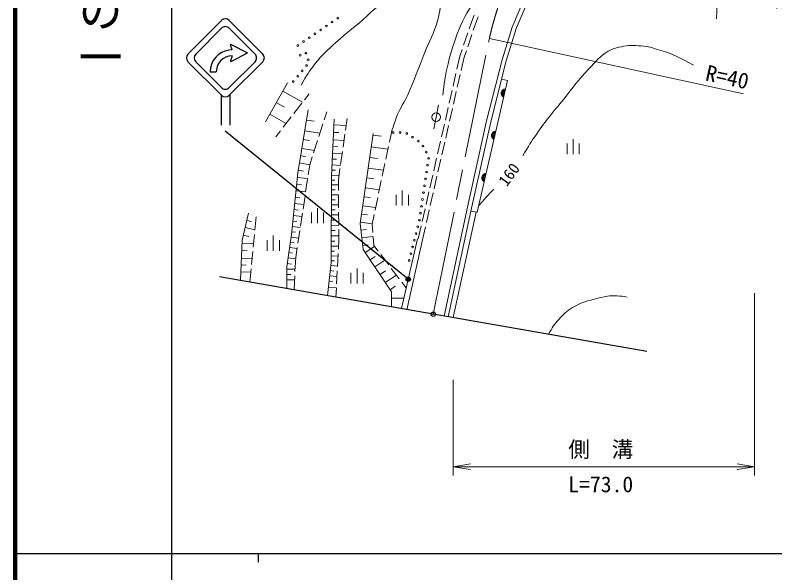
# Model space of a CAD drawing. Units: millimetres, scale not verified. Extents: x 40000 to 680000, y 20000 to 380000.
# Drawn here: x 40000 to 127562, y 202759 to 267072 of the extents above; entities that cross this region are included whole.
import ezdxf
from ezdxf.enums import TextEntityAlignment as Align

# ---------------------------------------------------------------- set-up
doc = ezdxf.new("R2010")
doc.units = ezdxf.units.MM
doc.header["$LTSCALE"] = 1000
doc.header["$PDMODE"] = 32
doc.header["$PDSIZE"] = 500
doc.linetypes.add('CHAIN', pattern=[18.5, 12, -1.5, 3.5, -1.5])
for name, color, linetype, lineweight in [('M-BMK', 2, 'CHAIN', 13), ('M-BMK-OTRS', 5, 'Continuous', 25), ('M-STR-HTXT', 7, 'Continuous', 13), ('M-STR-STRC', 7, 'Continuous', 25), ('M-TTL', 2, 'Continuous', 140), ('M-TTL-BAND', 7, 'Continuous', 25), ('M-WORK', 1, 'Continuous', 13)]:
    doc.layers.add(name, color=color, linetype=linetype, lineweight=lineweight)
doc.layers.add('M-OTRS', color=6, linetype='Continuous')
doc.styles.add('@ＭＳ ゴシック', font='')
doc.styles.add('ＭＳ ゴシック', font='')
doc.styles.get('@ＭＳ ゴシック').set_extended_font_data('@MS Gothic')
doc.styles.get('ＭＳ ゴシック').set_extended_font_data('MS Gothic')

# ---------------------------------------------------------------- blocks, each defined once
blk = doc.blocks.new('open_arrow')
at = {"color": 0, "linetype": 'Continuous', "lineweight": -2}
blk.add_lwpolyline([(7.5, 1.25), (0, 0), (7.5, -1.25)], dxfattribs=at)

msp = doc.modelspace()

# ---------------------------------------------------------------- linework, layer by layer
at = {"layer": 'M-BMK'}
msp.add_line((88194, 232589), (94656, 264380), dxfattribs=at)
msp.add_arc((133674, 255569), 40000, 109.08589, 167.27473, dxfattribs=at)
at = {"layer": 'M-BMK-OTRS'}
for p, q in [((88194, 232589), (63568, 236896)), ((112820, 228282), (88194, 232589))]:
    msp.add_line(p, q, dxfattribs=at)
at = {"layer": 'M-OTRS'}
msp.add_point((88194, 232589), dxfattribs=at)
at = {"layer": 'M-STR-HTXT'}
for p, q in [((94656, 264380), (123969, 257993)), ((125211, 235000), (125211, 214000)), ((90499, 225000), (90499, 214000)), ((90499, 215000), (125211, 215000))]:
    msp.add_line(p, q, dxfattribs=at)
at = {"layer": 'M-STR-STRC'}
for p, q in [((63779, 266457), (59914, 262592)), ((64670, 266457), (68534, 262592)), ((63779, 265566), (60805, 262592)), ((67643, 262592), (64670, 265566)), ((65016, 263080), (64809, 263632)), ((64897, 263710), (66780, 262728)), ((63806, 262777), (63388, 262496)), ((64151, 262930), (63806, 262777)), ((64639, 263053), (64151, 262930)), ((65016, 263080), (64639, 263053)), ((64897, 261745), (66780, 262728)), ((62817, 261831), (62648, 261493)), ((63115, 262235), (62817, 261831)), ((63388, 262496), (63115, 262235)), ((63951, 262039), (63666, 261792)), ((64281, 262223), (63951, 262039)), ((64640, 262336), (64281, 262223)), ((65016, 262375), (64640, 262336)), ((65016, 262375), (64809, 261823)), ((59914, 261701), (63779, 257836)), ((63779, 258727), (60805, 261701)), ((62504, 261011), (62457, 260523)), ((62648, 261493), (62504, 261011)), ((63273, 261153), (63163, 260523)), ((63437, 261492), (63273, 261153)), ((63666, 261792), (63437, 261492)), ((68534, 261701), (64670, 257836)), ((67643, 261701), (64670, 258727)), ((62457, 260523), (63163, 260523)), ((63724, 257882), (63724, 254382)), ((64724, 257882), (64724, 254382)), ((85307, 236622), (64219, 253714))]:
    msp.add_line(p, q, dxfattribs=at)
for radius in [250, 200, 150, 100, 50, 20]:
    msp.add_circle((85307, 236622), radius, dxfattribs=at)
for centre, radius, start, end in [((64224, 266011), 630, 45, 135), ((64224, 265120), 630, 45, 135.00015), ((64868, 263654), 63, 62.44717, 200.55603), ((60360, 262146), 630, 135, 225), ((61251, 262146), 630, 135.00016, 224.99989), ((64868, 261801), 63, 159.44395, 297.55281), ((67198, 262146), 630, 314.99995, 45), ((68089, 262146), 630, 315, 45), ((64224, 259173), 630, 224.99989, 314.99995), ((64224, 258282), 630, 225, 315)]:
    msp.add_arc(centre, radius, start, end, dxfattribs=at)
msp.add_point((85307, 236622), dxfattribs=at)
at = {"layer": 'M-TTL'}
msp.add_line((40000, 380000), (40000, 20000), dxfattribs=at)
at = {"layer": 'M-TTL-BAND'}
for p, q in [((58000, 370000), (58000, 20000)), ((40000, 205000), (579000, 205000)), ((68000, 205000), (68000, 204000))]:
    msp.add_line(p, q, dxfattribs=at)
at = {"layer": 'M-WORK'}
for p, q in [((97281, 265690), (99239, 270325)), ((97751, 265519), (99693, 270115)), ((120912, 268509), (120832, 266670)), ((92332, 265492), (92594, 266265)), ((92594, 266265), (92922, 267061)), ((93063, 266090), (93383, 266867)), ((92807, 265336), (93063, 266090)), ((96122, 261934), (97281, 265690)), ((96603, 261798), (97751, 265519)), ((91691, 263597), (92172, 265018)), ((92166, 263441), (92647, 264862)), ((91269, 262350), (91531, 263123)), ((91750, 262213), (92006, 262968)), ((90921, 260827), (91269, 262350)), ((91405, 260703), (91750, 262213)), ((94324, 254900), (96122, 261934)), ((94810, 254785), (96603, 261798)), ((90475, 258877), (90809, 260339)), ((90960, 258753), (91294, 260215)), ((68858, 254779), (71376, 259275)), ((96739, 259550), (93265, 244342)), ((96069, 259708), (96739, 259550)), ((70838, 258315), (73133, 257030)), ((90030, 256927), (90364, 258389)), ((73893, 258016), (73349, 257310)), ((90515, 256803), (90849, 258266)), ((70093, 256983), (71044, 256451)), ((73044, 256914), (72128, 255726)), ((88516, 255305), (88782, 256717)), ((73774, 256158), (72575, 248905)), ((75931, 255918), (75635, 255002)), ((89585, 254977), (89919, 256440)), ((90069, 254854), (90403, 256316)), ((69347, 255652), (71249, 254587)), ((71823, 255331), (70907, 254143)), ((73578, 254976), (74458, 254830)), ((76471, 248545), (76771, 255079)), ((78269, 255139), (78081, 253829)), ((88276, 253973), (88516, 255305)), ((92046, 244590), (94324, 254900)), ((75481, 254526), (75019, 253099)), ((76741, 254425), (78157, 254360)), ((89139, 253028), (89473, 254490)), ((89624, 252904), (89958, 254366)), ((92535, 244484), (94810, 254785)), ((70601, 253747), (70057, 253041)), ((73375, 253744), (75134, 253453)), ((76701, 253552), (77324, 253524)), ((78009, 253334), (77795, 251850)), ((81266, 253431), (79768, 243031)), ((81239, 253243), (82199, 253105)), ((83367, 253530), (83131, 252410)), ((73206, 252727), (73933, 252606)), ((74865, 252623), (74404, 251196)), ((76661, 252680), (77907, 252623)), ((88694, 251078), (89028, 252540)), ((89179, 250954), (89513, 252416)), ((103612, 251036), (103612, 252261)), ((104312, 251036), (104312, 252786)), ((105012, 251036), (105012, 252261)), ((73038, 251709), (74492, 251469)), ((76625, 251913), (77174, 251887)), ((77724, 251355), (77510, 249870)), ((81046, 251899), (82966, 251623)), ((83028, 251920), (82720, 250452)), ((72899, 250868), (73500, 250769)), ((74250, 250720), (73953, 249804)), ((76559, 250470), (77042, 250448)), ((76590, 251145), (77687, 251095)), ((80868, 250666), (81749, 250539)), ((88249, 249128), (88583, 250590)), ((88733, 249004), (89067, 250467)), ((72760, 250027), (73961, 249829)), ((73953, 249804), (73782, 248671)), ((76528, 249795), (77493, 249750)), ((82617, 249963), (82308, 248495)), ((72575, 248905), (71855, 241772)), ((72623, 249197), (73216, 249099)), ((76501, 249200), (76925, 249181)), ((77439, 249375), (77250, 248066)), ((80690, 249433), (82452, 249179)), ((72520, 248362), (73716, 248241)), ((73707, 248177), (73482, 246694)), ((76411, 238535), (76471, 248545)), ((76468, 248053), (76863, 248051)), ((76474, 248606), (77322, 248567)), ((77250, 248066), (77261, 246839)), ((80527, 248302), (81335, 248185)), ((82205, 248006), (81896, 246538)), ((87803, 247178), (88137, 248640)), ((88288, 247054), (88622, 248517)), ((72441, 247579), (73000, 247523)), ((76461, 246935), (76865, 246933)), ((76465, 247500), (77255, 247495)), ((80364, 247170), (81980, 246938)), ((72288, 246065), (72811, 246013)), ((72362, 246797), (73480, 246684)), ((73407, 246199), (73182, 244716)), ((76458, 246370), (77265, 246365)), ((77265, 246339), (77278, 244839)), ((80215, 246132), (80956, 246026)), ((83921, 245117), (83921, 246342)), ((84621, 245117), (84621, 246867)), ((85321, 245117), (85321, 246342)), ((87358, 245228), (87692, 246691)), ((87843, 245105), (88177, 246567)), ((72215, 245334), (73259, 245229)), ((76451, 245217), (77275, 245212)), ((76454, 245794), (76866, 245791)), ((81794, 246049), (81485, 244581)), ((72146, 244651), (72634, 244601)), ((74151, 243079), (74151, 244304)), ((74851, 243079), (74851, 244829)), ((75551, 243079), (75551, 244304)), ((76447, 244628), (76868, 244626)), ((77282, 244339), (77295, 242839)), ((80065, 245094), (81548, 244881)), ((86913, 243279), (87247, 244741)), ((87397, 243155), (87731, 244617)), ((89435, 232372), (92046, 244590)), ((89924, 232268), (92535, 244484)), ((93141, 244366), (90499, 232186)), ((92535, 244484), (93265, 244342)), ((66161, 241113), (66880, 244230)), ((67779, 243810), (67631, 242288)), ((72077, 243967), (73053, 243869)), ((73107, 244222), (72882, 242739)), ((76440, 243439), (76870, 243436)), ((76444, 244040), (77285, 244034)), ((79928, 244142), (80608, 244044)), ((81382, 244092), (81146, 242971)), ((66503, 242596), (67635, 242335)), ((66686, 243388), (67252, 243258)), ((71948, 242690), (72860, 242598)), ((72012, 243329), (72469, 243283)), ((76437, 242838), (77295, 242832)), ((79768, 243031), (80127, 240034)), ((79791, 243190), (81151, 242994)), ((81146, 242971), (81218, 241991)), ((86453, 241268), (86801, 242791)), ((86941, 241157), (87286, 242667)), ((66294, 241689), (66942, 241539)), ((67582, 241791), (67436, 240298)), ((71855, 241772), (71316, 238056)), ((71887, 242086), (72319, 242042)), ((72807, 242245), (72582, 240762)), ((76433, 242224), (76871, 242221)), ((77300, 242339), (77310, 241113)), ((79857, 242290), (80500, 242367)), ((65987, 236473), (66161, 241113)), ((69056, 239902), (69056, 241127)), ((69756, 239902), (69756, 241652)), ((70456, 239902), (70456, 241127)), ((71727, 240887), (72153, 240825)), ((71813, 241483), (72672, 241358)), ((76426, 241015), (76851, 241012)), ((76429, 241611), (77306, 241605)), ((77310, 241113), (77256, 240079)), ((79965, 241390), (81251, 241544)), ((81255, 241493), (81326, 240513)), ((84545, 233227), (86356, 241288)), ((85130, 233096), (86941, 241157)), ((66148, 240773), (67478, 240723)), ((71640, 240291), (72492, 240168)), ((72507, 240267), (72335, 239134)), ((76422, 240419), (77274, 240414)), ((80071, 240504), (80703, 240580)), ((80127, 240034), (83364, 235178)), ((80359, 239686), (81419, 240393)), ((81326, 240513), (81834, 239852)), ((66084, 239056), (67310, 239010)), ((66116, 239914), (66729, 239891)), ((67388, 239800), (67242, 238307)), ((71466, 239087), (72326, 238962)), ((71553, 239689), (71983, 239626)), ((72335, 239134), (72251, 237515)), ((76416, 239300), (77215, 239295)), ((76419, 239859), (76819, 239857)), ((77230, 239580), (77152, 238082)), ((80905, 238868), (81489, 239257)), ((82139, 239455), (83052, 238266)), ((66054, 238264), (66620, 238243)), ((71370, 238430), (71839, 238362)), ((75985, 234724), (76411, 238535)), ((76374, 238204), (77153, 238117)), ((76412, 238751), (76804, 238748)), ((81450, 238049), (82620, 238829)), ((66025, 237472), (67156, 237430)), ((67193, 237809), (67044, 236288)), ((71316, 238056), (71324, 235539)), ((71317, 237771), (72264, 237774)), ((76308, 237609), (76732, 237562)), ((77125, 237583), (77047, 236085)), ((78706, 236125), (78706, 237350)), ((79406, 236125), (79406, 237875)), ((80106, 236125), (80106, 237350)), ((82053, 237146), (82698, 237576)), ((83357, 237869), (84270, 236680)), ((71319, 237155), (71759, 237157)), ((71321, 236539), (72200, 236542)), ((72225, 237016), (72141, 235396)), ((76241, 237014), (77091, 236920)), ((82655, 236242), (83946, 237103)), ((76096, 235718), (77022, 235615)), ((76169, 236366), (76632, 236314)), ((77021, 235586), (76967, 234552)), ((83217, 235399), (83819, 235801)), ((84575, 236283), (85083, 235622)), ((83364, 235178), (83381, 233431)), ((83371, 234431), (84818, 234444))]:
    msp.add_line(p, q, dxfattribs=at)
for centre, radius in [((76534, 266281), 100), ((77194, 266732), 100), ((75212, 265378), 100), ((75873, 265830), 100), ((73891, 264476), 100), ((74552, 264927), 100), ((72570, 263574), 100), ((73231, 264025), 100), ((73513, 262696), 100), ((72852, 262459), 100), ((73774, 261939), 100), ((73586, 261265), 100), ((72564, 260034), 100), ((73075, 260650), 100), ((72053, 259419), 100), ((88516, 255305), 500), ((83567, 253531), 100), ((84367, 253532), 100), ((85138, 253436), 100), ((85805, 252995), 100), ((86472, 252553), 100), ((87000, 251982), 100), ((87390, 251284), 100), ((87653, 250562), 100), ((87537, 249771), 100), ((87420, 248980), 100), ((87303, 248188), 100), ((87187, 247397), 100), ((87069, 246605), 100), ((86950, 245814), 100), ((86713, 244232), 100), ((86832, 245023), 100), ((86595, 243441), 100), ((86402, 242664), 100), ((86206, 241889), 100), ((86011, 241113), 100), ((85815, 240337), 100), ((85619, 239562), 100), ((85423, 238786), 100)]:
    msp.add_circle(centre, radius, dxfattribs=at)
for centre, radius, start, end in [((96515, 258062), 512, 89.81106, 244.45029), ((96515, 258062), 410, 93.05636, 241.205), ((96515, 258062), 308, 98.5908, 235.67055), ((96515, 258062), 205, 110.41407, 223.84729), ((95401, 253188), 512, 89.81106, 244.45029), ((95401, 253188), 410, 93.05636, 241.205), ((95401, 253188), 308, 98.5908, 235.67055), ((95401, 253188), 205, 110.41407, 223.84729), ((94288, 248313), 512, 89.81106, 244.45029), ((94288, 248313), 410, 93.05636, 241.205), ((94288, 248313), 308, 98.5908, 235.67055), ((94288, 248313), 205, 110.41407, 223.84729)]:
    msp.add_arc(centre, radius, start, end, dxfattribs=at)
for points, knots in [([(72977, 259005), (73634, 260186), (73867, 260575), (74575, 261483), (75397, 262536), (75998, 263008), (76973, 263920), (78323, 265184), (79228, 265726), (80569, 266997), (81579, 267954), (82298, 268398), (83007, 269595), (83377, 270219), (83465, 270642), (83606, 271353), (83819, 272418), (83718, 273053), (83966, 274110), (84102, 274689), (84253, 275003), (84566, 275509), (85123, 276412), (85626, 276784), (86364, 277547), (87361, 278579), (87988, 279089), (89001, 280105), (90054, 281160), (90754, 281662), (91639, 282862), (92581, 284140), (93085, 284905), (93677, 286378), (94117, 287475), (94389, 288117), (94476, 289296), (94593, 290891), (94465, 291820), (94076, 293372), (93654, 295056), (93108, 295903), (92398, 297488), (91918, 298558), (91754, 298913), (91119, 300205)], [0, 0, 0, 0, 1, 1, 1, 2, 2, 2, 3, 3, 3, 4, 4, 4, 5, 5, 5, 6, 6, 6, 7, 7, 7, 8, 8, 8, 9, 9, 9, 10, 10, 10, 11, 11, 11, 12, 12, 12, 13, 13, 13, 14, 14, 14, 15, 15, 15, 15]), ([(103227, 295769), (102017, 292999), (101662, 292231), (100550, 290015), (99115, 287154), (97895, 285768), (96554, 282862), (95881, 281404), (95471, 280582), (95075, 279026), (94667, 277419), (94744, 276459), (94436, 274830), (94040, 272735), (93909, 271524), (93197, 269515), (92670, 268028), (91966, 267375), (91359, 265918), (90744, 264442), (90445, 263589), (90040, 262042), (89618, 260431), (89541, 259815), (89281, 257846)], [0, 0, 0, 0, 1, 1, 1, 2, 2, 2, 3, 3, 3, 4, 4, 4, 5, 5, 5, 6, 6, 6, 7, 7, 7, 8, 8, 8, 8]), ([(83367, 253530), (83660, 254515), (83757, 254815), (84086, 255608), (84469, 256530), (84834, 256977), (85245, 257886), (86076, 259725), (86411, 260810), (87163, 262682), (87753, 264150), (88266, 264911), (88682, 266438), (88992, 267580), (89022, 268256), (89121, 269435), (89245, 270914), (89167, 271752), (89281, 273231), (89361, 274266), (89304, 274874), (89601, 275869), (89932, 276979), (90366, 277507), (90879, 278546), (91763, 280336), (92142, 281407), (93197, 283102), (94283, 284845), (95138, 285653), (96314, 287338), (97184, 288583), (97733, 289247), (98472, 290574), (99346, 292145), (99559, 292813), (100270, 294810)], [0, 0, 0, 0, 1, 1, 1, 2, 2, 2, 3, 3, 3, 4, 4, 4, 5, 5, 5, 6, 6, 6, 7, 7, 7, 8, 8, 8, 9, 9, 9, 10, 10, 10, 11, 11, 11, 12, 12, 12, 12]), ([(98514, 250862), (99232, 252082), (99458, 252425), (100113, 253393), (101222, 255033), (101988, 255847), (103230, 257389), (104342, 258771), (104895, 259610), (106134, 260879), (106951, 261718), (107327, 262324), (108345, 262904), (108982, 263267), (109409, 263354), (110130, 263490), (111019, 263658), (111546, 263571), (112447, 263490), (113237, 263419), (113659, 263236), (114419, 263010), (115973, 262549), (116508, 262193), (118202, 261305)], [0, 0, 0, 0, 1, 1, 1, 2, 2, 2, 3, 3, 3, 4, 4, 4, 5, 5, 5, 6, 6, 6, 7, 7, 7, 8, 8, 8, 8]), ([(93440, 245109), (93879, 245614), (93993, 245747), (94358, 246147), (94666, 246484), (94768, 246591), (95158, 246999)], [0, 0, 0, 0, 1, 1, 1, 2, 2, 2, 2]), ([(101468, 230268), (101936, 231083), (102107, 231380), (102653, 231985), (103202, 232593), (103552, 232917), (104252, 233343), (105289, 233975), (105987, 234140), (107169, 234422), (108010, 234623), (108503, 234755), (109367, 234702), (109823, 234674), (110011, 234658), (110525, 234542)], [0, 0, 0, 0, 1, 1, 1, 2, 2, 2, 3, 3, 3, 4, 4, 4, 5, 5, 5, 5])]:
    msp.add_open_spline(points, degree=3, knots=knots, dxfattribs=at)

# ---------------------------------------------------------------- block references
at = {"layer": 'M-STR-HTXT', "xscale": 267, "yscale": 267}
msp.add_blockref('open_arrow', (90499, 215000), dxfattribs=at)
at = {"layer": 'M-STR-HTXT', "xscale": 267, "yscale": 267, "rotation": 180}
msp.add_blockref('open_arrow', (125211, 215000), dxfattribs=at)

# ---------------------------------------------------------------- texts
at = {"layer": 'M-STR-HTXT', "style": 'ＭＳ ゴシック'}
for rotation, p in [(291.07, (129128, 266866)), (347.708, (122095, 259939))]:
    msp.add_text('R=40', height=1833, rotation=rotation, dxfattribs=at).set_placement(p, align=Align.MIDDLE_CENTER)
msp.add_text('側\u3000溝', height=1833, dxfattribs=at).set_placement((107500, 217000), align=Align.MIDDLE_CENTER)
msp.add_text('L=73.0', height=1833, dxfattribs=at).set_placement((107500, 211500), align=Align.BOTTOM_CENTER)
at = {"layer": 'M-TTL-BAND', "style": '@ＭＳ ゴシック', "width": 1.1}
msp.add_text('縮尺千分の一', height=3666, rotation=270, dxfattribs=at).set_placement((49777, 276030), align=Align.MIDDLE_CENTER)
at = {"layer": 'M-WORK', "style": 'ＭＳ ゴシック'}
msp.add_text('160', height=1320, rotation=53.772, dxfattribs=at).set_placement((96928, 248697), align=Align.MIDDLE_CENTER)

doc.saveas('drawing.dxf')
